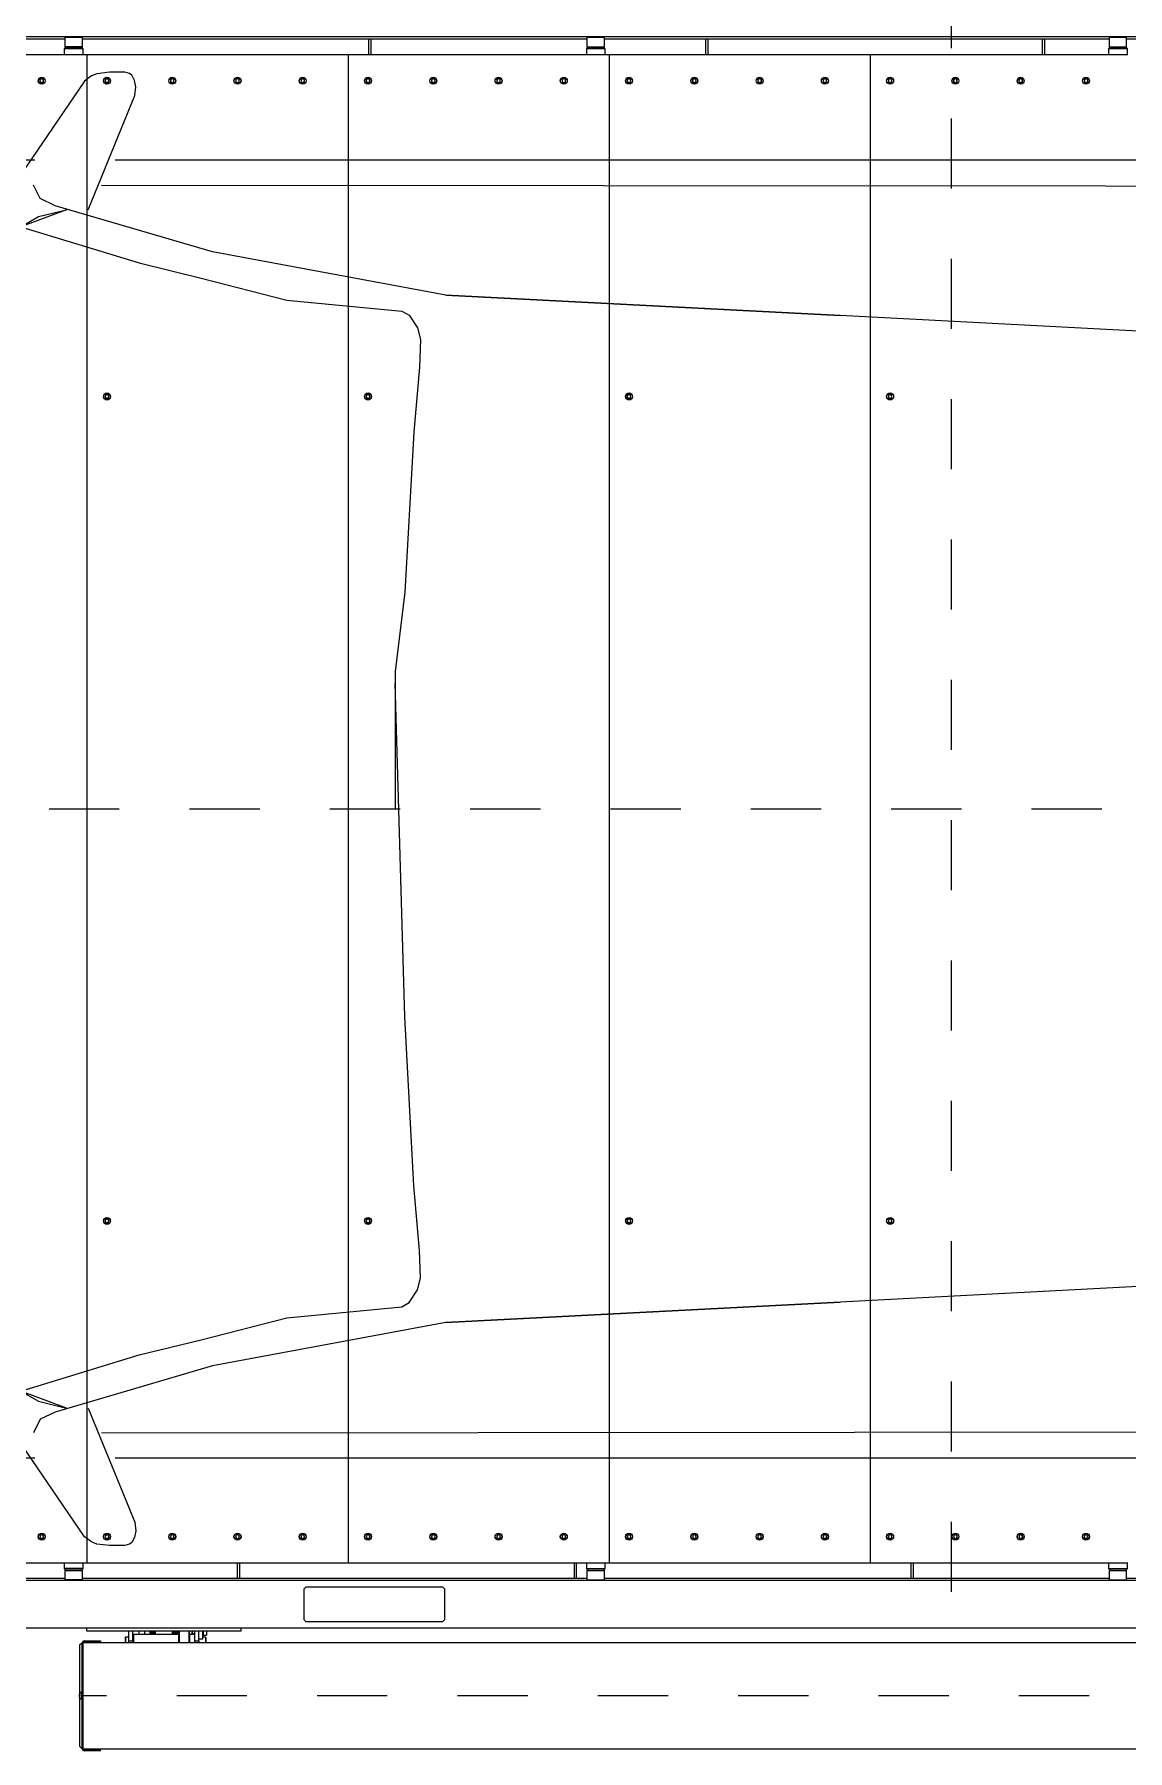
# Model space of a CAD drawing. Header units: metres. Extents: x 1161 to 1456, y 119 to 208.
# Drawn here: x 1362.496 to 1364.054, y 183.688 to 186.134 of the extents above; entities that cross this region are included whole.
import ezdxf

# ---------------------------------------------------------------- set-up
doc = ezdxf.new("R2010")
doc.units = ezdxf.units.M
doc.header["$MEASUREMENT"] = 0
doc.linetypes.add('CENTER2', pattern=[1.125, 0.75, -0.125, 0.125, -0.125])
doc.layers.add('GRID', color=8, linetype='Continuous')

# ---------------------------------------------------------------- blocks, each defined once
blk = doc.blocks.new('A$C06C76ABF')
at = {"layer": 'GRID', "linetype": 'CENTER2', "lineweight": 0}
for p, q in [((2643.8, 2268), (2643.8, -100)), ((5329, 1084), (0, 1084))]:
    blk.add_line(p, q, dxfattribs=at)
at = {"layer": 'GRID', "linetype": 'Continuous', "lineweight": 0}
for points in [[(3873.6, 1938), (3806.9, 2100.7), (3805.5, 2113.1), (3807.4, 2122.3), (3811.2, 2129.6), (3814.4, 2132.1), (3821.3, 2134), (3843.2, 2134), (3861.2, 2131.8), (3868.5, 2128.6), (3878.6, 2121.3), (3967.9, 1990.2), (3977.4, 1984.5), (3986.5, 1979.1), (3998.2, 1974.1), (4007.4, 1972.2)], [(3835, 2009), (3656.9, 2009), (1287.7, 2009), (1011.5, 1986.5), (464.8, 1961.6), (464.8, 1961.6), (416.3, 1956.8), (338.6, 1937.4), (296.6, 1911.5), (264.2, 1879.2), (233.5, 1819.4), (218.9, 1775.7), (206, 1724), (193, 1643.2), (186.6, 1503.9), (176.8, 1402.1), (167.1, 1087.8), (164.5, 1084)], [(5164.5, 1084), (5149.4, 1306.1), (5149.4, 1306.1), (5126.9, 1468.8), (5091.6, 1716.8), (5053, 1824.4), (5022.5, 1875.8), (4982.3, 1915.9), (4922.9, 1944.8), (4885.9, 1957.7), (4039.3, 2009), (4039.3, 2009), (4039.3, 2009), (3949.5, 2009)], [(3854.6, 1973), (1708.3, 1971.5), (1577.2, 1965.2), (1446.1, 1958.9), (1392.3, 1949.1), (1338.6, 1936.1), (1313.3, 1924.7), (1309.2, 1911.6), (1311.7, 1900.2), (1314.1, 1897), (1669.4, 1747.2), (1702, 1740.6), (1744.4, 1734.1), (1763.1, 1732.5), (2801.6, 1787.2), (3363.7, 1816), (2801.6, 1787.2), (3363.7, 1816), (3363.7, 1816), (3696.2, 1877.8), (3920.4, 1943.6), (3942, 1953.9), (3951.5, 1973.1)], [(4082, 1084), (4064.3, 1397.1), (4046.8, 1660.7), (4024.4, 1784.4), (4005.1, 1853.8), (3990.8, 1888.1), (3969.5, 1913.7), (3944.1, 1928.1), (3904.3, 1938), (3904.3, 1938), (3969.5, 1913.7), (3800.5, 1862.2), (3712.3, 1840.6), (3590.5, 1809.2), (3426.4, 1793.4), (3416.1, 1787.5), (3404.1, 1769.5), (3400, 1753), (3401.4, 1713.5), (3409.4, 1621.1), (3422.2, 1392.8), (3436.1, 1279.8), (3436.1, 1084)], [(4082, 1084), (4064.3, 795.9), (4046.8, 507.3), (4024.4, 383.6), (4005.1, 314.2), (3990.8, 279.9), (3969.5, 254.3), (3944.1, 239.9), (3904.3, 230), (3904.3, 230), (3969.5, 254.3), (3800.5, 305.8), (3712.3, 327.4), (3590.5, 358.8), (3426.4, 374.6), (3416.1, 380.5), (3404.1, 398.5), (3400, 415), (3401.4, 454.5), (3409.4, 546.9), (3422.2, 787.7), (3436.1, 1263.2), (3436.1, 1084)], [(3835, 159), (3656.9, 159), (1287.7, 159), (1011.5, 181.5), (464.8, 206.4), (464.8, 206.4), (416.3, 211.2), (338.6, 230.6), (296.6, 256.5), (264.2, 288.8), (233.5, 348.6), (218.9, 392.3), (206, 444), (193, 524.8), (186.6, 576.6), (176.8, 778.4), (167.1, 1005.2), (164.5, 1084)], [(5164.5, 1084), (5149.4, 874.4), (5149.4, 874.4), (5126.9, 611.7), (5091.6, 451.2), (5053, 343.6), (5022.5, 292.2), (4982.3, 252.1), (4922.9, 223.2), (4885.9, 210.3), (4039.3, 159), (4039.3, 159), (4039.3, 159), (3949.5, 159)], [(3854.6, 195), (1708.3, 196.5), (1577.2, 202.8), (1446.1, 209.1), (1392.3, 218.9), (1338.6, 231.9), (1313.3, 243.3), (1309.2, 256.4), (1311.7, 267.8), (1314.1, 271), (1669.4, 420.8), (1702, 427.4), (1744.4, 433.9), (1763.1, 435.5), (2801.6, 380.8), (3363.7, 352), (2801.6, 380.8), (3363.7, 352), (3363.7, 352), (3696.2, 290.2), (3920.4, 224.4), (3942, 214.1), (3951.5, 194.9)], [(3873.6, 230), (3806.9, 67.3), (3805.5, 54.9), (3807.4, 45.7), (3811.2, 38.4), (3814.4, 35.9), (3821.3, 34), (3843.2, 34), (3861.2, 36.2), (3868.5, 39.4), (3878.6, 46.7), (3967.9, 177.8), (3977.4, 183.5), (3986.5, 188.9), (3998.2, 193.9), (4007.4, 195.8)]]:
    blk.add_lwpolyline(points, dxfattribs=at)
blk = doc.blocks.new('A$C0B0434A7')
at = {"color": 8, "linetype": 'Continuous'}
for p, q in [((4189.8, 2614.9), (-270.2, 2614.9)), ((393.8, 2611.7), (-270.2, 2611.7)), ((394.9, 2599.9), (392.9, 2597.9)), ((419.8, 2597.9), (392.9, 2597.9)), ((392.9, 2597.9), (392.9, 2589.9)), ((394.8, 2614.9), (393.8, 2613.9)), ((418.8, 2613.9), (393.8, 2613.9)), ((393.8, 2613.9), (393.8, 2600.9)), ((418.8, 2600.9), (393.8, 2600.9)), ((393.8, 2600.9), (394.8, 2599.9)), ((417.8, 2614.9), (394.8, 2614.9)), ((417.8, 2599.9), (394.8, 2599.9)), ((397.3, 2614.9), (397.3, 2614.9)), ((415.3, 2614.9), (415.3, 2614.9)), ((418.8, 2613.9), (417.8, 2614.9)), ((417.8, 2599.9), (418.8, 2600.9)), ((419.8, 2597.9), (417.8, 2599.9)), ((418.8, 2600.9), (418.8, 2613.9)), ((1137.8, 2611.7), (418.8, 2611.7)), ((419.8, 2589.9), (419.8, 2597.9)), ((826.6, 2611.7), (826.6, 2589.9)), ((829.8, 2611.7), (829.8, 2589.9)), ((1138.9, 2599.9), (1136.9, 2597.9)), ((1163.8, 2597.9), (1136.9, 2597.9)), ((1136.9, 2597.9), (1136.9, 2589.9)), ((1138.8, 2614.9), (1137.8, 2613.9)), ((1162.8, 2613.9), (1137.8, 2613.9)), ((1137.8, 2613.9), (1137.8, 2600.9)), ((1137.8, 2600.9), (1162.8, 2600.9)), ((1137.8, 2600.9), (1138.8, 2599.9)), ((1138.8, 2614.9), (1161.8, 2614.9)), ((1161.8, 2599.9), (1138.8, 2599.9)), ((1141.3, 2614.9), (1141.3, 2614.9)), ((1159.3, 2614.9), (1159.3, 2614.9)), ((1162.8, 2613.9), (1161.8, 2614.9)), ((1161.8, 2599.9), (1162.8, 2600.9)), ((1163.8, 2597.9), (1161.8, 2599.9)), ((1162.8, 2600.9), (1162.8, 2613.9)), ((1881.8, 2611.7), (1162.8, 2611.7)), ((1163.8, 2589.9), (1163.8, 2597.9)), ((1306.6, 2611.7), (1306.6, 2589.9)), ((1309.8, 2611.7), (1309.8, 2589.9)), ((1786.6, 2611.7), (1786.6, 2589.9)), ((1789.8, 2611.7), (1789.8, 2589.9)), ((1882.9, 2599.9), (1880.9, 2597.9)), ((1907.8, 2597.9), (1880.9, 2597.9)), ((1880.9, 2597.9), (1880.9, 2589.9)), ((1882.8, 2614.9), (1881.8, 2613.9)), ((1906.8, 2613.9), (1881.8, 2613.9)), ((1881.8, 2613.9), (1881.8, 2600.9)), ((1881.8, 2600.9), (1906.8, 2600.9)), ((1881.8, 2600.9), (1882.8, 2599.9)), ((1882.8, 2614.9), (1905.8, 2614.9)), ((1905.8, 2599.9), (1882.8, 2599.9)), ((1885.3, 2614.9), (1885.3, 2614.9)), ((1903.3, 2614.9), (1903.3, 2614.9)), ((1906.8, 2613.9), (1905.8, 2614.9)), ((1905.8, 2599.9), (1906.8, 2600.9)), ((1907.8, 2597.9), (1905.8, 2599.9)), ((1906.8, 2600.9), (1906.8, 2613.9)), ((2625.8, 2611.7), (1906.8, 2611.7)), ((1907.8, 2589.9), (1907.8, 2597.9)), ((336.3, 2589.9), (383.4, 2589.9)), ((383.4, 2589.9), (384.9, 2589.9)), ((384.9, 2589.9), (392, 2589.9)), ((392, 2589.9), (395.1, 2589.9)), ((395.1, 2589.9), (417.6, 2589.9)), ((417.6, 2589.9), (420.7, 2589.9)), ((420.7, 2589.9), (424.3, 2589.9)), ((424.2, 2589.9), (425.8, 2589.9)), ((425.8, 2589.9), (429.1, 2589.9)), ((425.8, 439.9), (425.8, 2589.9)), ((429.1, 2589.9), (430.6, 2589.9)), ((430.6, 2589.9), (476.7, 2589.9)), ((476.7, 2589.9), (478.3, 2589.9)), ((478.3, 2589.9), (485, 2589.9)), ((485, 2589.9), (488.1, 2589.9)), ((488.1, 2589.9), (510.6, 2589.9)), ((510.6, 2589.9), (513.7, 2589.9)), ((513.7, 2589.9), (520.8, 2589.9)), ((520.8, 2589.9), (522.3, 2589.9)), ((522.3, 2589.9), (569.4, 2589.9)), ((569.4, 2589.9), (570.9, 2589.9)), ((570.9, 2589.9), (578, 2589.9)), ((578, 2589.9), (581.1, 2589.9)), ((581.1, 2589.9), (603.6, 2589.9)), ((603.6, 2589.9), (606.7, 2589.9)), ((606.7, 2589.9), (613.8, 2589.9)), ((613.8, 2589.9), (615.3, 2589.9)), ((615.3, 2589.9), (662.4, 2589.9)), ((662.4, 2589.9), (663.9, 2589.9)), ((663.9, 2589.9), (671, 2589.9)), ((671, 2589.9), (674.1, 2589.9)), ((674.1, 2589.9), (696.6, 2589.9)), ((696.6, 2589.9), (699.7, 2589.9)), ((699.7, 2589.9), (706.8, 2589.9)), ((706.8, 2589.9), (708.3, 2589.9)), ((708.3, 2589.9), (755.4, 2589.9)), ((755.4, 2589.9), (756.9, 2589.9)), ((756.9, 2589.9), (764, 2589.9)), ((764, 2589.9), (767.1, 2589.9)), ((767.1, 2589.9), (789.6, 2589.9)), ((789.6, 2589.9), (792.7, 2589.9)), ((792.7, 2589.9), (796.3, 2589.9)), ((796.2, 2589.9), (797.8, 2589.9)), ((797.8, 2589.9), (801.1, 2589.9)), ((797.8, 439.9), (797.8, 2589.9)), ((801.1, 2589.9), (802.6, 2589.9)), ((802.6, 2589.9), (848.7, 2589.9)), ((848.7, 2589.9), (850.3, 2589.9)), ((850.3, 2589.9), (857, 2589.9)), ((857, 2589.9), (860.1, 2589.9)), ((860.1, 2589.9), (882.6, 2589.9)), ((882.6, 2589.9), (885.7, 2589.9)), ((885.7, 2589.9), (892.8, 2589.9)), ((892.8, 2589.9), (894.3, 2589.9)), ((894.3, 2589.9), (941.4, 2589.9)), ((941.4, 2589.9), (942.9, 2589.9)), ((942.9, 2589.9), (950, 2589.9)), ((950, 2589.9), (953.1, 2589.9)), ((953.1, 2589.9), (975.6, 2589.9)), ((975.6, 2589.9), (978.7, 2589.9)), ((978.7, 2589.9), (985.8, 2589.9)), ((985.8, 2589.9), (987.3, 2589.9)), ((987.3, 2589.9), (1034.4, 2589.9)), ((1034.4, 2589.9), (1035.9, 2589.9)), ((1035.9, 2589.9), (1043, 2589.9)), ((1043, 2589.9), (1046.1, 2589.9)), ((1046.1, 2589.9), (1068.6, 2589.9)), ((1068.6, 2589.9), (1071.7, 2589.9)), ((1071.7, 2589.9), (1078.8, 2589.9)), ((1078.8, 2589.9), (1080.3, 2589.9)), ((1080.3, 2589.9), (1127.4, 2589.9)), ((1127.4, 2589.9), (1128.9, 2589.9)), ((1128.9, 2589.9), (1136, 2589.9)), ((1136, 2589.9), (1139.1, 2589.9)), ((1139.1, 2589.9), (1161.6, 2589.9)), ((1161.6, 2589.9), (1164.7, 2589.9)), ((1164.7, 2589.9), (1168.3, 2589.9)), ((1168.2, 2589.9), (1169.8, 2589.9)), ((1169.8, 2589.9), (1173.1, 2589.9)), ((1169.8, 439.9), (1169.8, 2589.9)), ((1173.1, 2589.9), (1174.6, 2589.9)), ((1174.6, 2589.9), (1220.7, 2589.9)), ((1220.7, 2589.9), (1222.3, 2589.9)), ((1222.3, 2589.9), (1229, 2589.9)), ((1229, 2589.9), (1232.1, 2589.9)), ((1232.1, 2589.9), (1254.6, 2589.9)), ((1254.6, 2589.9), (1257.7, 2589.9)), ((1257.7, 2589.9), (1264.8, 2589.9)), ((1264.8, 2589.9), (1266.3, 2589.9)), ((1266.3, 2589.9), (1313.4, 2589.9)), ((1313.4, 2589.9), (1314.9, 2589.9)), ((1314.9, 2589.9), (1322, 2589.9)), ((1322, 2589.9), (1325.1, 2589.9)), ((1325.1, 2589.9), (1347.6, 2589.9)), ((1347.6, 2589.9), (1350.7, 2589.9)), ((1350.7, 2589.9), (1357.8, 2589.9)), ((1357.8, 2589.9), (1359.3, 2589.9)), ((1359.3, 2589.9), (1406.4, 2589.9)), ((1406.4, 2589.9), (1407.9, 2589.9)), ((1407.9, 2589.9), (1415, 2589.9)), ((1415, 2589.9), (1418.1, 2589.9)), ((1418.1, 2589.9), (1440.6, 2589.9)), ((1440.6, 2589.9), (1443.7, 2589.9)), ((1443.7, 2589.9), (1450.8, 2589.9)), ((1450.8, 2589.9), (1452.3, 2589.9)), ((1452.3, 2589.9), (1499.4, 2589.9)), ((1499.4, 2589.9), (1500.9, 2589.9)), ((1500.9, 2589.9), (1508, 2589.9)), ((1508, 2589.9), (1511.1, 2589.9)), ((1511.1, 2589.9), (1533.6, 2589.9)), ((1533.6, 2589.9), (1536.7, 2589.9)), ((1536.7, 2589.9), (1540.3, 2589.9)), ((1540.2, 2589.9), (1541.8, 2589.9)), ((1541.8, 2589.9), (1545.1, 2589.9)), ((1541.8, 439.9), (1541.8, 2589.9)), ((1545.1, 2589.9), (1546.6, 2589.9)), ((1546.6, 2589.9), (1592.7, 2589.9)), ((1592.7, 2589.9), (1594.3, 2589.9)), ((1594.3, 2589.9), (1601, 2589.9)), ((1601, 2589.9), (1604.1, 2589.9)), ((1604.1, 2589.9), (1626.6, 2589.9)), ((1626.6, 2589.9), (1629.7, 2589.9)), ((1629.7, 2589.9), (1636.8, 2589.9)), ((1636.8, 2589.9), (1638.3, 2589.9)), ((1638.3, 2589.9), (1685.4, 2589.9)), ((1685.4, 2589.9), (1686.9, 2589.9)), ((1686.9, 2589.9), (1694, 2589.9)), ((1694, 2589.9), (1697.1, 2589.9)), ((1697.1, 2589.9), (1719.6, 2589.9)), ((1719.6, 2589.9), (1722.7, 2589.9)), ((1722.7, 2589.9), (1729.8, 2589.9)), ((1729.8, 2589.9), (1731.3, 2589.9)), ((1731.3, 2589.9), (1778.4, 2589.9)), ((1778.4, 2589.9), (1779.9, 2589.9)), ((1779.9, 2589.9), (1787, 2589.9)), ((1787, 2589.9), (1790.1, 2589.9)), ((1790.1, 2589.9), (1812.6, 2589.9)), ((1812.6, 2589.9), (1815.7, 2589.9)), ((1815.7, 2589.9), (1822.8, 2589.9)), ((1822.8, 2589.9), (1824.3, 2589.9)), ((1824.3, 2589.9), (1871.4, 2589.9)), ((1871.4, 2589.9), (1872.9, 2589.9)), ((1872.9, 2589.9), (1880, 2589.9)), ((1880, 2589.9), (1883.1, 2589.9)), ((1883.1, 2589.9), (1905.6, 2589.9)), ((1905.6, 2589.9), (1908.7, 2589.9)), ((360.8, 2555.3), (358.3, 2553.9)), ((358.3, 2553.9), (358.3, 2551)), ((358.3, 2551), (360.8, 2549.6)), ((363.3, 2553.9), (360.8, 2555.3)), ((360.8, 2549.6), (363.3, 2551)), ((363.3, 2551), (363.3, 2553.9)), ((453.8, 2555.3), (451.3, 2553.9)), ((451.3, 2553.9), (451.3, 2551)), ((451.3, 2551), (453.8, 2549.6)), ((456.3, 2553.9), (453.8, 2555.3)), ((453.8, 2549.6), (456.3, 2551)), ((456.3, 2551), (456.3, 2553.9)), ((546.8, 2555.3), (544.3, 2553.9)), ((544.3, 2553.9), (544.3, 2551)), ((544.3, 2551), (546.8, 2549.6)), ((549.3, 2553.9), (546.8, 2555.3)), ((546.8, 2549.6), (549.3, 2551)), ((549.3, 2551), (549.3, 2553.9)), ((639.8, 2555.3), (637.3, 2553.9)), ((637.3, 2553.9), (637.3, 2551)), ((637.3, 2551), (639.8, 2549.6)), ((642.3, 2553.9), (639.8, 2555.3)), ((639.8, 2549.6), (642.3, 2551)), ((642.3, 2551), (642.3, 2553.9)), ((732.8, 2555.3), (730.3, 2553.9)), ((730.3, 2553.9), (730.3, 2551)), ((730.3, 2551), (732.8, 2549.6)), ((735.3, 2553.9), (732.8, 2555.3)), ((732.8, 2549.6), (735.3, 2551)), ((735.3, 2551), (735.3, 2553.9)), ((825.8, 2555.3), (823.3, 2553.9)), ((823.3, 2553.9), (823.3, 2551)), ((823.3, 2551), (825.8, 2549.6)), ((828.3, 2553.9), (825.8, 2555.3)), ((825.8, 2549.6), (828.3, 2551)), ((828.3, 2551), (828.3, 2553.9)), ((918.8, 2555.3), (916.3, 2553.9)), ((916.3, 2553.9), (916.3, 2551)), ((916.3, 2551), (918.8, 2549.6)), ((921.3, 2553.9), (918.8, 2555.3)), ((918.8, 2549.6), (921.3, 2551)), ((921.3, 2551), (921.3, 2553.9)), ((1011.8, 2555.3), (1009.3, 2553.9)), ((1009.3, 2553.9), (1009.3, 2551)), ((1009.3, 2551), (1011.8, 2549.6)), ((1014.3, 2553.9), (1011.8, 2555.3)), ((1011.8, 2549.6), (1014.3, 2551)), ((1014.3, 2551), (1014.3, 2553.9)), ((1104.8, 2555.3), (1102.3, 2553.9)), ((1102.3, 2553.9), (1102.3, 2551)), ((1102.3, 2551), (1104.8, 2549.6)), ((1107.3, 2553.9), (1104.8, 2555.3)), ((1104.8, 2549.6), (1107.3, 2551)), ((1107.3, 2551), (1107.3, 2553.9)), ((1197.8, 2555.3), (1195.3, 2553.9)), ((1195.3, 2553.9), (1195.3, 2551)), ((1195.3, 2551), (1197.8, 2549.6)), ((1200.3, 2553.9), (1197.8, 2555.3)), ((1197.8, 2549.6), (1200.3, 2551)), ((1200.3, 2551), (1200.3, 2553.9)), ((1290.8, 2555.3), (1288.3, 2553.9)), ((1288.3, 2553.9), (1288.3, 2551)), ((1288.3, 2551), (1290.8, 2549.6)), ((1293.3, 2553.9), (1290.8, 2555.3)), ((1290.8, 2549.6), (1293.3, 2551)), ((1293.3, 2551), (1293.3, 2553.9)), ((1383.8, 2555.3), (1381.3, 2553.9)), ((1381.3, 2553.9), (1381.3, 2551)), ((1381.3, 2551), (1383.8, 2549.6)), ((1386.3, 2553.9), (1383.8, 2555.3)), ((1383.8, 2549.6), (1386.3, 2551)), ((1386.3, 2551), (1386.3, 2553.9)), ((1476.8, 2555.3), (1474.3, 2553.9)), ((1474.3, 2553.9), (1474.3, 2551)), ((1474.3, 2551), (1476.8, 2549.6)), ((1479.3, 2553.9), (1476.8, 2555.3)), ((1476.8, 2549.6), (1479.3, 2551)), ((1479.3, 2551), (1479.3, 2553.9)), ((1569.8, 2555.3), (1567.3, 2553.9)), ((1567.3, 2553.9), (1567.3, 2551)), ((1567.3, 2551), (1569.8, 2549.6)), ((1572.3, 2553.9), (1569.8, 2555.3)), ((1569.8, 2549.6), (1572.3, 2551)), ((1572.3, 2551), (1572.3, 2553.9)), ((1662.8, 2555.3), (1660.3, 2553.9)), ((1660.3, 2553.9), (1660.3, 2551)), ((1660.3, 2551), (1662.8, 2549.6)), ((1665.3, 2553.9), (1662.8, 2555.3)), ((1662.8, 2549.6), (1665.3, 2551)), ((1665.3, 2551), (1665.3, 2553.9)), ((1755.8, 2555.3), (1753.3, 2553.9)), ((1753.3, 2553.9), (1753.3, 2551)), ((1753.3, 2551), (1755.8, 2549.6)), ((1758.3, 2553.9), (1755.8, 2555.3)), ((1755.8, 2549.6), (1758.3, 2551)), ((1758.3, 2551), (1758.3, 2553.9)), ((1848.8, 2555.3), (1846.3, 2553.9)), ((1846.3, 2553.9), (1846.3, 2551)), ((1846.3, 2551), (1848.8, 2549.6)), ((1851.3, 2553.9), (1848.8, 2555.3)), ((1848.8, 2549.6), (1851.3, 2551)), ((1851.3, 2551), (1851.3, 2553.9)), ((453.8, 2105.3), (451.3, 2103.9)), ((451.3, 2103.9), (451.3, 2101)), ((456.3, 2103.9), (453.8, 2105.3)), ((456.3, 2101), (456.3, 2103.9)), ((825.8, 2105.3), (823.3, 2103.9)), ((823.3, 2103.9), (823.3, 2101)), ((828.3, 2103.9), (825.8, 2105.3)), ((828.3, 2101), (828.3, 2103.9)), ((1197.8, 2105.3), (1195.3, 2103.9)), ((1195.3, 2103.9), (1195.3, 2101)), ((1200.3, 2103.9), (1197.8, 2105.3)), ((1200.3, 2101), (1200.3, 2103.9)), ((1569.8, 2105.3), (1567.3, 2103.9)), ((1567.3, 2103.9), (1567.3, 2101)), ((1572.3, 2103.9), (1569.8, 2105.3)), ((451.3, 2101), (453.8, 2099.6)), ((453.8, 2099.6), (456.3, 2101)), ((823.3, 2101), (825.8, 2099.6)), ((825.8, 2099.6), (828.3, 2101)), ((1195.3, 2101), (1197.8, 2099.6)), ((1197.8, 2099.6), (1200.3, 2101)), ((1567.3, 2101), (1569.8, 2099.6)), ((1569.8, 2099.6), (1572.3, 2101)), ((453.8, 930.3), (451.3, 928.9)), ((456.3, 928.9), (453.8, 930.3)), ((825.8, 930.3), (823.3, 928.9)), ((828.3, 928.9), (825.8, 930.3)), ((1197.8, 930.3), (1195.3, 928.9)), ((1200.3, 928.9), (1197.8, 930.3)), ((1569.8, 930.3), (1567.3, 928.9)), ((1572.3, 928.9), (1569.8, 930.3)), ((451.3, 928.9), (451.3, 926)), ((451.3, 926), (453.8, 924.6)), ((453.8, 924.6), (456.3, 926)), ((456.3, 926), (456.3, 928.9)), ((823.3, 928.9), (823.3, 926)), ((823.3, 926), (825.8, 924.6)), ((825.8, 924.6), (828.3, 926)), ((828.3, 926), (828.3, 928.9)), ((1195.3, 928.9), (1195.3, 926)), ((1195.3, 926), (1197.8, 924.6)), ((1197.8, 924.6), (1200.3, 926)), ((1200.3, 926), (1200.3, 928.9)), ((1567.3, 928.9), (1567.3, 926)), ((1567.3, 926), (1569.8, 924.6)), ((1569.8, 924.6), (1572.3, 926)), ((1572.3, 926), (1572.3, 928.9)), ((359.4, 479.9), (358, 477.4)), ((358, 477.4), (359.4, 474.9)), ((362.3, 479.9), (359.4, 479.9)), ((359.4, 474.9), (362.3, 474.9)), ((363.7, 477.4), (362.3, 479.9)), ((362.3, 474.9), (363.7, 477.4)), ((452.4, 479.9), (451, 477.4)), ((451, 477.4), (452.4, 474.9)), ((455.3, 479.9), (452.4, 479.9)), ((452.4, 474.9), (455.3, 474.9)), ((456.7, 477.4), (455.3, 479.9)), ((455.3, 474.9), (456.7, 477.4)), ((545.4, 479.9), (544, 477.4)), ((544, 477.4), (545.4, 474.9)), ((548.3, 479.9), (545.4, 479.9)), ((545.4, 474.9), (548.3, 474.9)), ((549.7, 477.4), (548.3, 479.9)), ((548.3, 474.9), (549.7, 477.4)), ((638.4, 479.9), (637, 477.4)), ((637, 477.4), (638.4, 474.9)), ((641.3, 479.9), (638.4, 479.9)), ((638.4, 474.9), (641.3, 474.9)), ((642.7, 477.4), (641.3, 479.9)), ((641.3, 474.9), (642.7, 477.4)), ((731.4, 479.9), (730, 477.4)), ((730, 477.4), (731.4, 474.9)), ((734.3, 479.9), (731.4, 479.9)), ((731.4, 474.9), (734.3, 474.9)), ((735.7, 477.4), (734.3, 479.9)), ((734.3, 474.9), (735.7, 477.4)), ((824.4, 479.9), (823, 477.4)), ((823, 477.4), (824.4, 474.9)), ((827.3, 479.9), (824.4, 479.9)), ((824.4, 474.9), (827.3, 474.9)), ((828.7, 477.4), (827.3, 479.9)), ((827.3, 474.9), (828.7, 477.4)), ((917.4, 479.9), (916, 477.4)), ((916, 477.4), (917.4, 474.9)), ((920.3, 479.9), (917.4, 479.9)), ((917.4, 474.9), (920.3, 474.9)), ((921.7, 477.4), (920.3, 479.9)), ((920.3, 474.9), (921.7, 477.4)), ((1010.4, 479.9), (1009, 477.4)), ((1009, 477.4), (1010.4, 474.9)), ((1013.3, 479.9), (1010.4, 479.9)), ((1010.4, 474.9), (1013.3, 474.9)), ((1014.7, 477.4), (1013.3, 479.9)), ((1013.3, 474.9), (1014.7, 477.4)), ((1103.4, 479.9), (1102, 477.4)), ((1102, 477.4), (1103.4, 474.9)), ((1106.3, 479.9), (1103.4, 479.9)), ((1103.4, 474.9), (1106.3, 474.9)), ((1107.7, 477.4), (1106.3, 479.9)), ((1106.3, 474.9), (1107.7, 477.4)), ((1196.4, 479.9), (1195, 477.4)), ((1195, 477.4), (1196.4, 474.9)), ((1199.3, 479.9), (1196.4, 479.9)), ((1196.4, 474.9), (1199.3, 474.9)), ((1200.7, 477.4), (1199.3, 479.9)), ((1199.3, 474.9), (1200.7, 477.4)), ((1289.4, 479.9), (1288, 477.4)), ((1288, 477.4), (1289.4, 474.9)), ((1292.3, 479.9), (1289.4, 479.9)), ((1289.4, 474.9), (1292.3, 474.9)), ((1293.7, 477.4), (1292.3, 479.9)), ((1292.3, 474.9), (1293.7, 477.4)), ((1382.4, 479.9), (1381, 477.4)), ((1381, 477.4), (1382.4, 474.9)), ((1385.3, 479.9), (1382.4, 479.9)), ((1382.4, 474.9), (1385.3, 474.9)), ((1386.7, 477.4), (1385.3, 479.9)), ((1385.3, 474.9), (1386.7, 477.4)), ((1475.4, 479.9), (1474, 477.4)), ((1474, 477.4), (1475.4, 474.9)), ((1478.3, 479.9), (1475.4, 479.9)), ((1475.4, 474.9), (1478.3, 474.9)), ((1479.7, 477.4), (1478.3, 479.9)), ((1478.3, 474.9), (1479.7, 477.4)), ((1568.4, 479.9), (1567, 477.4)), ((1567, 477.4), (1568.4, 474.9)), ((1571.3, 479.9), (1568.4, 479.9)), ((1568.4, 474.9), (1571.3, 474.9)), ((1572.7, 477.4), (1571.3, 479.9)), ((1571.3, 474.9), (1572.7, 477.4)), ((1661.4, 479.9), (1660, 477.4)), ((1660, 477.4), (1661.4, 474.9)), ((1664.3, 479.9), (1661.4, 479.9)), ((1661.4, 474.9), (1664.3, 474.9)), ((1665.7, 477.4), (1664.3, 479.9)), ((1664.3, 474.9), (1665.7, 477.4)), ((1754.4, 479.9), (1753, 477.4)), ((1753, 477.4), (1754.4, 474.9)), ((1757.3, 479.9), (1754.4, 479.9)), ((1754.4, 474.9), (1757.3, 474.9)), ((1758.7, 477.4), (1757.3, 479.9)), ((1757.3, 474.9), (1758.7, 477.4)), ((1847.4, 479.9), (1846, 477.4)), ((1846, 477.4), (1847.4, 474.9)), ((1850.3, 479.9), (1847.4, 479.9)), ((1847.4, 474.9), (1850.3, 474.9)), ((1851.7, 477.4), (1850.3, 479.9)), ((1850.3, 474.9), (1851.7, 477.4)), ((-270.2, 418.1), (393.8, 418.1)), ((336.3, 439.9), (383.4, 439.9)), ((383.4, 439.9), (384.9, 439.9)), ((384.9, 439.9), (392, 439.9)), ((392, 439.9), (395.1, 439.9)), ((392.9, 439.9), (392.9, 431.9)), ((419.8, 431.9), (392.9, 431.9)), ((392.9, 431.9), (394.9, 429.9)), ((394.8, 429.9), (393.8, 428.9)), ((418.8, 428.9), (393.8, 428.9)), ((393.8, 428.9), (393.8, 415.9)), ((418.8, 415.9), (393.8, 415.9)), ((393.8, 415.9), (394.8, 414.9)), ((417.8, 429.9), (394.8, 429.9)), ((395.1, 439.9), (417.6, 439.9)), ((417.6, 439.9), (420.7, 439.9)), ((417.8, 429.9), (419.8, 431.9)), ((418.8, 428.9), (417.8, 429.9)), ((417.8, 414.9), (418.8, 415.9)), ((418.8, 415.9), (418.8, 428.9)), ((418.8, 418.1), (1137.8, 418.1)), ((419.8, 431.9), (419.8, 439.9)), ((420.7, 439.9), (424.3, 439.9)), ((424.2, 439.9), (425.8, 439.9)), ((425.8, 439.9), (429.1, 439.9)), ((429.1, 439.9), (430.6, 439.9)), ((430.6, 439.9), (476.7, 439.9)), ((476.7, 439.9), (478.3, 439.9)), ((478.3, 439.9), (485, 439.9)), ((485, 439.9), (488.1, 439.9)), ((488.1, 439.9), (510.6, 439.9)), ((510.6, 439.9), (513.7, 439.9)), ((513.7, 439.9), (520.8, 439.9)), ((520.8, 439.9), (522.3, 439.9)), ((522.3, 439.9), (569.4, 439.9)), ((569.4, 439.9), (570.9, 439.9)), ((570.9, 439.9), (578, 439.9)), ((578, 439.9), (581.1, 439.9)), ((581.1, 439.9), (603.6, 439.9)), ((603.6, 439.9), (606.7, 439.9)), ((606.7, 439.9), (613.8, 439.9)), ((613.8, 439.9), (615.3, 439.9)), ((615.3, 439.9), (662.4, 439.9)), ((639.8, 418.1), (639.8, 439.9)), ((643, 418.1), (643, 439.9)), ((662.4, 439.9), (663.9, 439.9)), ((663.9, 439.9), (671, 439.9)), ((671, 439.9), (674.1, 439.9)), ((674.1, 439.9), (696.6, 439.9)), ((696.6, 439.9), (699.7, 439.9)), ((699.7, 439.9), (706.8, 439.9)), ((706.8, 439.9), (708.3, 439.9)), ((708.3, 439.9), (755.4, 439.9)), ((755.4, 439.9), (756.9, 439.9)), ((756.9, 439.9), (764, 439.9)), ((764, 439.9), (767.1, 439.9)), ((767.1, 439.9), (789.6, 439.9)), ((789.6, 439.9), (792.7, 439.9)), ((792.7, 439.9), (796.3, 439.9)), ((796.2, 439.9), (797.8, 439.9)), ((797.8, 439.9), (801.1, 439.9)), ((801.1, 439.9), (802.6, 439.9)), ((802.6, 439.9), (848.7, 439.9)), ((848.7, 439.9), (850.3, 439.9)), ((850.3, 439.9), (857, 439.9)), ((857, 439.9), (860.1, 439.9)), ((860.1, 439.9), (882.6, 439.9)), ((882.6, 439.9), (885.7, 439.9)), ((885.7, 439.9), (892.8, 439.9)), ((892.8, 439.9), (894.3, 439.9)), ((894.3, 439.9), (941.4, 439.9)), ((941.4, 439.9), (942.9, 439.9)), ((942.9, 439.9), (950, 439.9)), ((950, 439.9), (953.1, 439.9)), ((953.1, 439.9), (975.6, 439.9)), ((975.6, 439.9), (978.7, 439.9)), ((978.7, 439.9), (985.8, 439.9)), ((985.8, 439.9), (987.3, 439.9)), ((987.3, 439.9), (1034.4, 439.9)), ((1034.4, 439.9), (1035.9, 439.9)), ((1035.9, 439.9), (1043, 439.9)), ((1043, 439.9), (1046.1, 439.9)), ((1046.1, 439.9), (1068.6, 439.9)), ((1068.6, 439.9), (1071.7, 439.9)), ((1071.7, 439.9), (1078.8, 439.9)), ((1078.8, 439.9), (1080.3, 439.9)), ((1080.3, 439.9), (1127.4, 439.9)), ((1119.8, 418.1), (1119.8, 439.9)), ((1123, 418.1), (1123, 439.9)), ((1127.4, 439.9), (1128.9, 439.9)), ((1128.9, 439.9), (1136, 439.9)), ((1136, 439.9), (1139.1, 439.9)), ((1136.9, 439.9), (1136.9, 431.9)), ((1136.9, 431.9), (1163.8, 431.9)), ((1136.9, 431.9), (1138.9, 429.9)), ((1138.8, 429.9), (1137.8, 428.9)), ((1162.8, 428.9), (1137.8, 428.9)), ((1137.8, 428.9), (1137.8, 415.9)), ((1137.8, 415.9), (1162.8, 415.9)), ((1137.8, 415.9), (1138.8, 414.9)), ((1138.8, 429.9), (1161.8, 429.9)), ((1139.1, 439.9), (1161.6, 439.9)), ((1161.6, 439.9), (1164.7, 439.9)), ((1161.8, 429.9), (1163.8, 431.9)), ((1162.8, 428.9), (1161.8, 429.9)), ((1161.8, 414.9), (1162.8, 415.9)), ((1162.8, 415.9), (1162.8, 428.9)), ((1162.8, 418.1), (1881.8, 418.1)), ((1163.8, 431.9), (1163.8, 439.9)), ((1164.7, 439.9), (1168.3, 439.9)), ((1168.2, 439.9), (1169.8, 439.9)), ((1169.8, 439.9), (1173.1, 439.9)), ((1173.1, 439.9), (1174.6, 439.9)), ((1174.6, 439.9), (1220.7, 439.9)), ((1220.7, 439.9), (1222.3, 439.9)), ((1222.3, 439.9), (1229, 439.9)), ((1229, 439.9), (1232.1, 439.9)), ((1232.1, 439.9), (1254.6, 439.9)), ((1254.6, 439.9), (1257.7, 439.9)), ((1257.7, 439.9), (1264.8, 439.9)), ((1264.8, 439.9), (1266.3, 439.9)), ((1266.3, 439.9), (1313.4, 439.9)), ((1313.4, 439.9), (1314.9, 439.9)), ((1314.9, 439.9), (1322, 439.9)), ((1322, 439.9), (1325.1, 439.9)), ((1325.1, 439.9), (1347.6, 439.9)), ((1347.6, 439.9), (1350.7, 439.9)), ((1350.7, 439.9), (1357.8, 439.9)), ((1357.8, 439.9), (1359.3, 439.9)), ((1359.3, 439.9), (1406.4, 439.9)), ((1406.4, 439.9), (1407.9, 439.9)), ((1407.9, 439.9), (1415, 439.9)), ((1415, 439.9), (1418.1, 439.9)), ((1418.1, 439.9), (1440.6, 439.9)), ((1440.6, 439.9), (1443.7, 439.9)), ((1443.7, 439.9), (1450.8, 439.9)), ((1450.8, 439.9), (1452.3, 439.9)), ((1452.3, 439.9), (1499.4, 439.9)), ((1499.4, 439.9), (1500.9, 439.9)), ((1500.9, 439.9), (1508, 439.9)), ((1508, 439.9), (1511.1, 439.9)), ((1511.1, 439.9), (1533.6, 439.9)), ((1533.6, 439.9), (1536.7, 439.9)), ((1536.7, 439.9), (1540.3, 439.9)), ((1540.2, 439.9), (1541.8, 439.9)), ((1541.8, 439.9), (1545.1, 439.9)), ((1545.1, 439.9), (1546.6, 439.9)), ((1546.6, 439.9), (1592.7, 439.9)), ((1592.7, 439.9), (1594.3, 439.9)), ((1594.3, 439.9), (1601, 439.9)), ((1599.8, 418.1), (1599.8, 439.9)), ((1601, 439.9), (1604.1, 439.9)), ((1603, 418.1), (1603, 439.9)), ((1604.1, 439.9), (1626.6, 439.9)), ((1626.6, 439.9), (1629.7, 439.9)), ((1629.7, 439.9), (1636.8, 439.9)), ((1636.8, 439.9), (1638.3, 439.9)), ((1638.3, 439.9), (1685.4, 439.9)), ((1685.4, 439.9), (1686.9, 439.9)), ((1686.9, 439.9), (1694, 439.9)), ((1694, 439.9), (1697.1, 439.9)), ((1697.1, 439.9), (1719.6, 439.9)), ((1719.6, 439.9), (1722.7, 439.9)), ((1722.7, 439.9), (1729.8, 439.9)), ((1729.8, 439.9), (1731.3, 439.9)), ((1731.3, 439.9), (1778.4, 439.9)), ((1778.4, 439.9), (1779.9, 439.9)), ((1779.9, 439.9), (1787, 439.9)), ((1787, 439.9), (1790.1, 439.9)), ((1790.1, 439.9), (1812.6, 439.9)), ((1812.6, 439.9), (1815.7, 439.9)), ((1815.7, 439.9), (1822.8, 439.9)), ((1822.8, 439.9), (1824.3, 439.9)), ((1824.3, 439.9), (1871.4, 439.9)), ((1871.4, 439.9), (1872.9, 439.9)), ((1872.9, 439.9), (1880, 439.9)), ((1880, 439.9), (1883.1, 439.9)), ((1880.9, 439.9), (1880.9, 431.9)), ((1880.9, 431.9), (1907.8, 431.9)), ((1880.9, 431.9), (1882.9, 429.9)), ((1882.8, 429.9), (1881.8, 428.9)), ((1906.8, 428.9), (1881.8, 428.9)), ((1881.8, 428.9), (1881.8, 415.9)), ((1881.8, 415.9), (1906.8, 415.9)), ((1881.8, 415.9), (1882.8, 414.9)), ((1882.8, 429.9), (1905.8, 429.9)), ((1883.1, 439.9), (1905.6, 439.9)), ((1905.6, 439.9), (1908.7, 439.9)), ((1905.8, 429.9), (1907.8, 431.9)), ((1906.8, 428.9), (1905.8, 429.9)), ((1905.8, 414.9), (1906.8, 415.9)), ((1906.8, 415.9), (1906.8, 428.9)), ((1906.8, 418.1), (2625.8, 418.1)), ((1907.8, 431.9), (1907.8, 439.9)), ((4189.8, 414.9), (-320.2, 414.9)), ((737.8, 405.9), (734.8, 402.9)), ((734.8, 358.9), (734.8, 402.9)), ((737.8, 405.9), (931.8, 405.9)), ((934.8, 402.9), (931.8, 405.9)), ((934.8, 402.9), (934.8, 358.9)), ((4189.8, 347.1), (-320.2, 347.1)), ((424.8, 347.1), (424.8, 343.4)), ((424.8, 343.4), (644.8, 343.4)), ((484.8, 328.9), (484.8, 343.4)), ((490.8, 328.9), (490.8, 343.4)), ((499.8, 337.8), (499.8, 343.4)), ((507.8, 337.8), (507.8, 343.4)), ((514.8, 341.1), (514.8, 343.4)), ((515.8, 343.4), (515.8, 343.3)), ((515.8, 343.3), (525.8, 343.3)), ((515.8, 343.3), (516.4, 342.7)), ((525.2, 342.7), (516.4, 342.7)), ((516.8, 342.7), (516.8, 341.1)), ((522.3, 342.7), (522.3, 337.8)), ((525.2, 342.7), (525.8, 343.3)), ((525.8, 343.3), (525.8, 343.4)), ((543.8, 343.4), (543.8, 343.3)), ((543.8, 343.3), (553.8, 343.3)), ((543.8, 343.3), (544.4, 342.7)), ((553.2, 342.7), (544.4, 342.7)), ((547.3, 337.8), (547.3, 342.7)), ((552.8, 341.1), (552.8, 342.7)), ((553.2, 342.7), (553.8, 343.3)), ((553.8, 343.3), (553.8, 343.4)), ((554.8, 343.4), (554.8, 341.1)), ((556.1, 343.4), (556.1, 326.6)), ((556.6, 343.4), (556.6, 326.6)), ((570.3, 343.4), (570.3, 326.6)), ((570.8, 343.4), (570.8, 326.6)), ((574.8, 343.4), (574.8, 339)), ((575, 343.4), (575, 338.8)), ((578.8, 328.9), (578.8, 343.4)), ((584.8, 328.9), (584.8, 343.4)), ((589.8, 343.4), (589.8, 333.3)), ((590.8, 343.4), (590.8, 336.3)), ((591, 343.4), (591, 337.1)), ((595.6, 343.4), (595.6, 337.1)), ((595.8, 343.4), (595.8, 337.3)), ((644.8, 343.4), (644.8, 347.1)), ((734.8, 358.9), (737.8, 355.9)), ((931.8, 355.9), (737.8, 355.9)), ((931.8, 355.9), (934.8, 358.9)), ((417.8, 325.6), (414.8, 322.6)), ((414.8, 322.6), (414.8, 253.9)), ((418.6, 325.6), (417.8, 325.6)), ((418.6, 175.6), (418.6, 325.6)), ((419.8, 175.6), (419.8, 325.6)), ((419.8, 324.6), (419.8, 325.6)), ((419.8, 176.6), (419.8, 324.6)), ((420.1, 326.6), (3449.6, 326.6)), ((421.8, 328.8), (444.8, 328.8)), ((421.8, 327.6), (444.8, 327.6)), ((444.8, 328.8), (444.8, 327.6)), ((480.3, 334.3), (479.8, 333.8)), ((479.8, 333.8), (479.8, 326.6)), ((480.3, 334.3), (480.3, 326.6)), ((484.8, 334.3), (480.3, 334.3)), ((484.8, 326.6), (484.8, 328.9)), ((484.8, 328.9), (490.8, 328.9)), ((491.1, 334.3), (490.8, 334.3)), ((490.8, 328.9), (490.8, 326.6)), ((491.6, 337.8), (491.1, 337.3)), ((491.1, 337.3), (491.1, 326.6)), ((491.6, 337.8), (491.6, 326.6)), ((555.6, 337.8), (491.6, 337.8)), ((516.8, 341.1), (514.8, 341.1)), ((515, 341.1), (515, 339.9)), ((515, 339.9), (522.3, 339.9)), ((516.2, 339.9), (515.8, 339.6)), ((515.8, 339.6), (522.3, 339.6)), ((515.8, 339.6), (515.8, 337.8)), ((516.8, 341.1), (522.3, 341.1)), ((547.3, 341.1), (552.8, 341.1)), ((547.3, 339.9), (554.7, 339.9)), ((547.3, 339.6), (553.8, 339.6)), ((554.8, 341.1), (552.8, 341.1)), ((553.8, 339.6), (553.5, 339.9)), ((553.8, 337.8), (553.8, 339.6)), ((554.7, 339.9), (554.7, 341.1)), ((555.6, 337.8), (555.6, 326.6)), ((556.1, 337.3), (555.6, 337.8)), ((571.3, 337.8), (570.8, 337.3)), ((571.3, 337.8), (571.3, 326.6)), ((578.3, 337.8), (571.3, 337.8)), ((574.8, 339.3), (578.8, 339.3)), ((574.8, 339), (575, 338.8)), ((575, 338.8), (578.8, 338.8)), ((578.3, 337.8), (578.3, 326.6)), ((578.8, 337.3), (578.3, 337.8)), ((578.8, 326.6), (578.8, 328.9)), ((578.8, 328.9), (584.8, 328.9)), ((589.8, 331.3), (584.8, 331.3)), ((584.8, 328.9), (584.8, 326.6)), ((589.8, 336.3), (590.8, 336.3)), ((594.3, 334.3), (589.8, 334.3)), ((589.8, 333.3), (589.8, 331.3)), ((590.8, 337.3), (591, 337.1)), ((591, 337.1), (595.6, 337.1)), ((594.3, 334.3), (594.3, 326.6)), ((594.8, 333.8), (594.3, 334.3)), ((594.8, 333.8), (594.8, 326.6)), ((595.6, 337.1), (595.8, 337.3)), ((414.4, 252.1), (414.3, 252.1)), ((414.3, 249.1), (414.4, 249.1)), ((414.4, 252.1), (414.4, 250.6)), ((414.4, 250.6), (414.4, 249.1)), ((414.8, 247.4), (414.8, 178.6)), ((417.4, 245.6), (417.4, 255.6)), ((418.4, 255.6), (417.4, 255.6)), ((417.4, 245.6), (418.4, 245.6)), ((418.4, 255.6), (418.4, 245.6)), ((418.6, 255.4), (418.4, 255.6)), ((418.4, 245.6), (418.6, 245.9)), ((414.8, 178.6), (417.8, 175.6)), ((417.8, 175.6), (418.6, 175.6)), ((419.8, 175.6), (419.8, 176.6)), ((3449.6, 174.6), (420.1, 174.6)), ((444.8, 173.6), (421.8, 173.6)), ((444.8, 172.4), (421.8, 172.4)), ((444.8, 172.4), (444.8, 173.6))]:
    blk.add_line(p, q, dxfattribs=at)
at = {"color": 8, "linetype": 'CENTER2', "ltscale": 10}
blk.add_line((3453.3, 250.6), (416.3, 250.6), dxfattribs=at)
at = {"color": 8, "linetype": 'Continuous'}
for centre, radius in [((360.8, 2552.4), 5), ((360.8, 2552.4), 4.7), ((453.8, 2552.4), 5), ((453.8, 2552.4), 4.7), ((546.8, 2552.4), 5), ((546.8, 2552.4), 4.7), ((639.8, 2552.4), 5), ((639.8, 2552.4), 4.7), ((732.8, 2552.4), 5), ((732.8, 2552.4), 4.7), ((825.8, 2552.4), 5), ((825.8, 2552.4), 4.7), ((918.8, 2552.4), 5), ((918.8, 2552.4), 4.7), ((1011.8, 2552.4), 5), ((1011.8, 2552.4), 4.7), ((1104.8, 2552.4), 5), ((1104.8, 2552.4), 4.7), ((1197.8, 2552.4), 5), ((1197.8, 2552.4), 4.7), ((1290.8, 2552.4), 5), ((1290.8, 2552.4), 4.7), ((1383.8, 2552.4), 5), ((1383.8, 2552.4), 4.7), ((1476.8, 2552.4), 5), ((1476.8, 2552.4), 4.7), ((1569.8, 2552.4), 5), ((1569.8, 2552.4), 4.7), ((1662.8, 2552.4), 5), ((1662.8, 2552.4), 4.7), ((1755.8, 2552.4), 5), ((1755.8, 2552.4), 4.7), ((1848.8, 2552.4), 5), ((1848.8, 2552.4), 4.7), ((453.8, 2102.4), 5), ((453.8, 2102.4), 4.7), ((825.8, 2102.4), 5), ((825.8, 2102.4), 4.7), ((1197.8, 2102.4), 5), ((1197.8, 2102.4), 4.7), ((1569.8, 2102.4), 5), ((1569.8, 2102.4), 4.7), ((453.8, 927.4), 5), ((453.8, 927.4), 4.7), ((825.8, 927.4), 5), ((825.8, 927.4), 4.7), ((1197.8, 927.4), 5), ((1197.8, 927.4), 4.7), ((1569.8, 927.4), 5), ((1569.8, 927.4), 4.7), ((360.8, 477.4), 5), ((360.8, 477.4), 4.7), ((453.8, 477.4), 5), ((453.8, 477.4), 4.7), ((546.8, 477.4), 5), ((546.8, 477.4), 4.7), ((639.8, 477.4), 5), ((639.8, 477.4), 4.7), ((732.8, 477.4), 5), ((732.8, 477.4), 4.7), ((825.8, 477.4), 5), ((825.8, 477.4), 4.7), ((918.8, 477.4), 5), ((918.8, 477.4), 4.7), ((1011.8, 477.4), 5), ((1011.8, 477.4), 4.7), ((1104.8, 477.4), 5), ((1104.8, 477.4), 4.7), ((1197.8, 477.4), 5), ((1197.8, 477.4), 4.7), ((1290.8, 477.4), 5), ((1290.8, 477.4), 4.7), ((1383.8, 477.4), 5), ((1383.8, 477.4), 4.7), ((1476.8, 477.4), 5), ((1476.8, 477.4), 4.7), ((1569.8, 477.4), 5), ((1569.8, 477.4), 4.7), ((1662.8, 477.4), 5), ((1662.8, 477.4), 4.7), ((1755.8, 477.4), 5), ((1755.8, 477.4), 4.7), ((1848.8, 477.4), 5), ((1848.8, 477.4), 4.7)]:
    blk.add_circle(centre, radius, dxfattribs=at)
for centre, radius, start, end in [((360.8, 2552.4), 2.5, 120, 180), ((360.8, 2552.4), 2.5, 180, 240), ((360.8, 2552.4), 2.5, 60, 120), ((360.8, 2552.4), 2.5, 240, 300), ((360.8, 2552.4), 2.5, 0, 60), ((360.8, 2552.4), 2.5, 300, 0), ((453.8, 2552.4), 2.5, 120, 180), ((453.8, 2552.4), 2.5, 180, 240), ((453.8, 2552.4), 2.5, 60, 120), ((453.8, 2552.4), 2.5, 240, 300), ((453.8, 2552.4), 2.5, 0, 60), ((453.8, 2552.4), 2.5, 300, 0), ((546.8, 2552.4), 2.5, 120, 180), ((546.8, 2552.4), 2.5, 180, 240), ((546.8, 2552.4), 2.5, 60, 120), ((546.8, 2552.4), 2.5, 240, 300), ((546.8, 2552.4), 2.5, 0, 60), ((546.8, 2552.4), 2.5, 300, 0), ((639.8, 2552.4), 2.5, 120, 180), ((639.8, 2552.4), 2.5, 180, 240), ((639.8, 2552.4), 2.5, 60, 120), ((639.8, 2552.4), 2.5, 240, 300), ((639.8, 2552.4), 2.5, 0, 60), ((639.8, 2552.4), 2.5, 300, 0), ((732.8, 2552.4), 2.5, 120, 180), ((732.8, 2552.4), 2.5, 180, 240), ((732.8, 2552.4), 2.5, 60, 120), ((732.8, 2552.4), 2.5, 240, 300), ((732.8, 2552.4), 2.5, 0, 60), ((732.8, 2552.4), 2.5, 300, 0), ((825.8, 2552.4), 2.5, 120, 180), ((825.8, 2552.4), 2.5, 180, 240), ((825.8, 2552.4), 2.5, 60, 120), ((825.8, 2552.4), 2.5, 240, 300), ((825.8, 2552.4), 2.5, 0, 60), ((825.8, 2552.4), 2.5, 300, 0), ((918.8, 2552.4), 2.5, 120, 180), ((918.8, 2552.4), 2.5, 180, 240), ((918.8, 2552.4), 2.5, 60, 120), ((918.8, 2552.4), 2.5, 240, 300), ((918.8, 2552.4), 2.5, 0, 60), ((918.8, 2552.4), 2.5, 300, 0), ((1011.8, 2552.4), 2.5, 120, 180), ((1011.8, 2552.4), 2.5, 180, 240), ((1011.8, 2552.4), 2.5, 60, 120), ((1011.8, 2552.4), 2.5, 240, 300), ((1011.8, 2552.4), 2.5, 0, 60), ((1011.8, 2552.4), 2.5, 300, 0), ((1104.8, 2552.4), 2.5, 120, 180), ((1104.8, 2552.4), 2.5, 180, 240), ((1104.8, 2552.4), 2.5, 60, 120), ((1104.8, 2552.4), 2.5, 240, 300), ((1104.8, 2552.4), 2.5, 0, 60), ((1104.8, 2552.4), 2.5, 300, 0), ((1197.8, 2552.4), 2.5, 120, 180), ((1197.8, 2552.4), 2.5, 180, 240), ((1197.8, 2552.4), 2.5, 60, 120), ((1197.8, 2552.4), 2.5, 240, 300), ((1197.8, 2552.4), 2.5, 0, 60), ((1197.8, 2552.4), 2.5, 300, 0), ((1290.8, 2552.4), 2.5, 120, 180), ((1290.8, 2552.4), 2.5, 180, 240), ((1290.8, 2552.4), 2.5, 60, 120), ((1290.8, 2552.4), 2.5, 240, 300), ((1290.8, 2552.4), 2.5, 0, 60), ((1290.8, 2552.4), 2.5, 300, 0), ((1383.8, 2552.4), 2.5, 120, 180), ((1383.8, 2552.4), 2.5, 180, 240), ((1383.8, 2552.4), 2.5, 60, 120), ((1383.8, 2552.4), 2.5, 240, 300), ((1383.8, 2552.4), 2.5, 0, 60), ((1383.8, 2552.4), 2.5, 300, 0), ((1476.8, 2552.4), 2.5, 120, 180), ((1476.8, 2552.4), 2.5, 180, 240), ((1476.8, 2552.4), 2.5, 60, 120), ((1476.8, 2552.4), 2.5, 240, 300), ((1476.8, 2552.4), 2.5, 0, 60), ((1476.8, 2552.4), 2.5, 300, 0), ((1569.8, 2552.4), 2.5, 120, 180), ((1569.8, 2552.4), 2.5, 180, 240), ((1569.8, 2552.4), 2.5, 60, 120), ((1569.8, 2552.4), 2.5, 240, 300), ((1569.8, 2552.4), 2.5, 0, 60), ((1569.8, 2552.4), 2.5, 300, 0), ((1662.8, 2552.4), 2.5, 120, 180), ((1662.8, 2552.4), 2.5, 180, 240), ((1662.8, 2552.4), 2.5, 60, 120), ((1662.8, 2552.4), 2.5, 240, 300), ((1662.8, 2552.4), 2.5, 0, 60), ((1662.8, 2552.4), 2.5, 300, 0), ((1755.8, 2552.4), 2.5, 120, 180), ((1755.8, 2552.4), 2.5, 180, 240), ((1755.8, 2552.4), 2.5, 60, 120), ((1755.8, 2552.4), 2.5, 240, 300), ((1755.8, 2552.4), 2.5, 0, 60), ((1755.8, 2552.4), 2.5, 300, 0), ((1848.8, 2552.4), 2.5, 120, 180), ((1848.8, 2552.4), 2.5, 180, 240), ((1848.8, 2552.4), 2.5, 60, 120), ((1848.8, 2552.4), 2.5, 240, 300), ((1848.8, 2552.4), 2.5, 0, 60), ((1848.8, 2552.4), 2.5, 300, 0), ((453.8, 2102.4), 2.5, 120, 180), ((453.8, 2102.4), 2.5, 60, 120), ((453.8, 2102.4), 2.5, 0, 60), ((825.8, 2102.4), 2.5, 120, 180), ((825.8, 2102.4), 2.5, 60, 120), ((825.8, 2102.4), 2.5, 0, 60), ((1197.8, 2102.4), 2.5, 120, 180), ((1197.8, 2102.4), 2.5, 60, 120), ((1197.8, 2102.4), 2.5, 0, 60), ((1569.8, 2102.4), 2.5, 120, 180), ((1569.8, 2102.4), 2.5, 60, 120), ((1569.8, 2102.4), 2.5, 0, 60), ((453.8, 2102.4), 2.5, 180, 240), ((453.8, 2102.4), 2.5, 240, 300), ((453.8, 2102.4), 2.5, 300, 0), ((825.8, 2102.4), 2.5, 180, 240), ((825.8, 2102.4), 2.5, 300, 0), ((1197.8, 2102.4), 2.5, 180, 240), ((1197.8, 2102.4), 2.5, 240, 300), ((1197.8, 2102.4), 2.5, 300, 0), ((1569.8, 2102.4), 2.5, 180, 240), ((1569.8, 2102.4), 2.5, 240, 300), ((1569.8, 2102.4), 2.5, 300, 0), ((453.8, 927.4), 2.5, 120, 180), ((453.8, 927.4), 2.5, 60, 120), ((453.8, 927.4), 2.5, 0, 60), ((825.8, 927.4), 2.5, 120, 180), ((825.8, 927.4), 2.5, 60, 120), ((825.8, 927.4), 2.5, 0, 60), ((1197.8, 927.4), 2.5, 120, 180), ((1197.8, 927.4), 2.5, 60, 120), ((1197.8, 927.4), 2.5, 0, 60), ((1569.8, 927.4), 2.5, 120, 180), ((1569.8, 927.4), 2.5, 60, 120), ((1569.8, 927.4), 2.5, 0, 60), ((453.8, 927.4), 2.5, 180, 240), ((453.8, 927.4), 2.5, 240, 300), ((453.8, 927.4), 2.5, 300, 0), ((825.8, 927.4), 2.5, 180, 240), ((825.8, 927.4), 2.5, 240, 300), ((825.8, 927.4), 2.5, 300, 0), ((1197.8, 927.4), 2.5, 180, 240), ((1197.8, 927.4), 2.5, 240, 300), ((1197.8, 927.4), 2.5, 300, 0), ((1569.8, 927.4), 2.5, 180, 240), ((1569.8, 927.4), 2.5, 240, 300), ((1569.8, 927.4), 2.5, 300, 0), ((360.8, 477.4), 2.5, 150, 210), ((360.8, 477.4), 2.5, 90, 150), ((360.8, 477.4), 2.5, 210, 270), ((360.8, 477.4), 2.5, 30, 90), ((360.8, 477.4), 2.5, 270, 330), ((360.8, 477.4), 2.5, 330, 30), ((453.8, 477.4), 2.5, 150, 210), ((453.8, 477.4), 2.5, 90, 150), ((453.8, 477.4), 2.5, 210, 270), ((453.8, 477.4), 2.5, 30, 90), ((453.8, 477.4), 2.5, 270, 330), ((453.8, 477.4), 2.5, 330, 30), ((546.8, 477.4), 2.5, 150, 210), ((546.8, 477.4), 2.5, 90, 150), ((546.8, 477.4), 2.5, 210, 270), ((546.8, 477.4), 2.5, 30, 90), ((546.8, 477.4), 2.5, 270, 330), ((546.8, 477.4), 2.5, 330, 30), ((639.8, 477.4), 2.5, 150, 210), ((639.8, 477.4), 2.5, 90, 150), ((639.8, 477.4), 2.5, 210, 270), ((639.8, 477.4), 2.5, 30, 90), ((639.8, 477.4), 2.5, 270, 330), ((639.8, 477.4), 2.5, 330, 30), ((732.8, 477.4), 2.5, 150, 210), ((732.8, 477.4), 2.5, 90, 150), ((732.8, 477.4), 2.5, 210, 270), ((732.8, 477.4), 2.5, 30, 90), ((732.8, 477.4), 2.5, 270, 330), ((732.8, 477.4), 2.5, 330, 30), ((825.8, 477.4), 2.5, 150, 210), ((825.8, 477.4), 2.5, 90, 150), ((825.8, 477.4), 2.5, 210, 270), ((825.8, 477.4), 2.5, 30, 90), ((825.8, 477.4), 2.5, 270, 330), ((825.8, 477.4), 2.5, 330, 30), ((918.8, 477.4), 2.5, 150, 210), ((918.8, 477.4), 2.5, 90, 150), ((918.8, 477.4), 2.5, 210, 270), ((918.8, 477.4), 2.5, 30, 90), ((918.8, 477.4), 2.5, 270, 330), ((918.8, 477.4), 2.5, 330, 30), ((1011.8, 477.4), 2.5, 150, 210), ((1011.8, 477.4), 2.5, 90, 150), ((1011.8, 477.4), 2.5, 210, 270), ((1011.8, 477.4), 2.5, 30, 90), ((1011.8, 477.4), 2.5, 270, 330), ((1011.8, 477.4), 2.5, 330, 30), ((1104.8, 477.4), 2.5, 150, 210), ((1104.8, 477.4), 2.5, 90, 150), ((1104.8, 477.4), 2.5, 210, 270), ((1104.8, 477.4), 2.5, 30, 90), ((1104.8, 477.4), 2.5, 270, 330), ((1104.8, 477.4), 2.5, 330, 30), ((1197.8, 477.4), 2.5, 150, 210), ((1197.8, 477.4), 2.5, 90, 150), ((1197.8, 477.4), 2.5, 210, 270), ((1197.8, 477.4), 2.5, 30, 90), ((1197.8, 477.4), 2.5, 270, 330), ((1197.8, 477.4), 2.5, 330, 30), ((1290.8, 477.4), 2.5, 150, 210), ((1290.8, 477.4), 2.5, 90, 150), ((1290.8, 477.4), 2.5, 210, 270), ((1290.8, 477.4), 2.5, 30, 90), ((1290.8, 477.4), 2.5, 270, 330), ((1290.8, 477.4), 2.5, 330, 30), ((1383.8, 477.4), 2.5, 150, 210), ((1383.8, 477.4), 2.5, 90, 150), ((1383.8, 477.4), 2.5, 210, 270), ((1383.8, 477.4), 2.5, 30, 90), ((1383.8, 477.4), 2.5, 270, 330), ((1383.8, 477.4), 2.5, 330, 30), ((1476.8, 477.4), 2.5, 150, 210), ((1476.8, 477.4), 2.5, 90, 150), ((1476.8, 477.4), 2.5, 210, 270), ((1476.8, 477.4), 2.5, 30, 90), ((1476.8, 477.4), 2.5, 270, 330), ((1476.8, 477.4), 2.5, 330, 30), ((1569.8, 477.4), 2.5, 150, 210), ((1569.8, 477.4), 2.5, 90, 150), ((1569.8, 477.4), 2.5, 210, 270), ((1569.8, 477.4), 2.5, 30, 90), ((1569.8, 477.4), 2.5, 270, 330), ((1569.8, 477.4), 2.5, 330, 30), ((1662.8, 477.4), 2.5, 150, 210), ((1662.8, 477.4), 2.5, 90, 150), ((1662.8, 477.4), 2.5, 210, 270), ((1662.8, 477.4), 2.5, 30, 90), ((1662.8, 477.4), 2.5, 270, 330), ((1662.8, 477.4), 2.5, 330, 30), ((1755.8, 477.4), 2.5, 150, 210), ((1755.8, 477.4), 2.5, 90, 150), ((1755.8, 477.4), 2.5, 210, 270), ((1755.8, 477.4), 2.5, 30, 90), ((1755.8, 477.4), 2.5, 270, 330), ((1755.8, 477.4), 2.5, 330, 30), ((1848.8, 477.4), 2.5, 150, 210), ((1848.8, 477.4), 2.5, 90, 150), ((1848.8, 477.4), 2.5, 210, 270), ((1848.8, 477.4), 2.5, 30, 90), ((1848.8, 477.4), 2.5, 270, 330), ((1848.8, 477.4), 2.5, 330, 30), ((421.8, 325.6), 3.2, 90, 180), ((421.8, 325.6), 2, 90, 180), ((418, 252), 3.71, 99.8114, 180), ((418, 249.3), 3.71, 180, 260.1886), ((421.8, 175.6), 3.2, 180, 270), ((421.8, 175.6), 2, 180, 270)]:
    blk.add_arc(centre, radius, start, end, dxfattribs=at)

msp = doc.modelspace()

# ---------------------------------------------------------------- block references
at = {"xscale": 0.001, "yscale": 0.001, "zscale": 0.001}
msp.add_blockref('A$C0B0434A7', (1362.1459, 183.5156), dxfattribs=at)
at = {"linetype": 'Continuous', "ltscale": 0.5, "extrusion": (0, 0, -1), "xscale": 0.001, "yscale": 0.001, "zscale": -0.001}
msp.add_blockref('A$C06C76ABF', (-1366.4463, 183.9462), dxfattribs=at)

doc.saveas('drawing.dxf')
